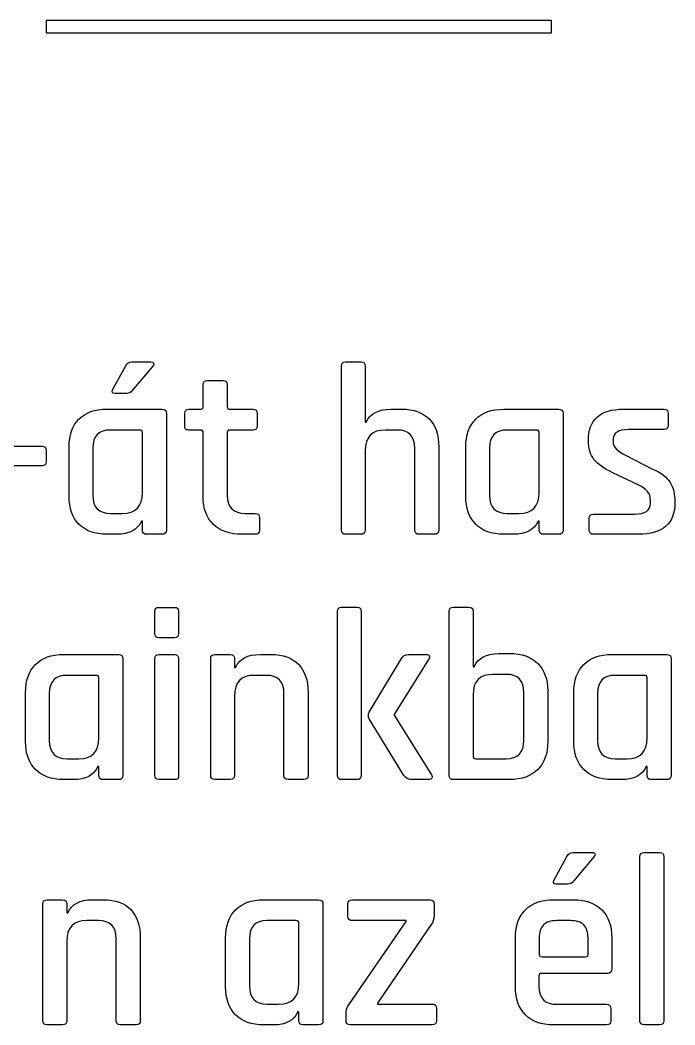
# Model space of a CAD drawing. Extents: x 23 to 195, y 64 to 143.
# Drawn here: x 93.71 to 105.96, y 84.57 to 103.36 of the extents above; entities that cross this region are included whole.
import ezdxf

# ---------------------------------------------------------------- set-up
doc = ezdxf.new("R2010")
doc.units = 0
doc.layers.add('Layer_1', color=7, linetype='CONTINUOUS')

msp = doc.modelspace()

# ---------------------------------------------------------------- linework, layer by layer
at = {"layer": 'Layer_1', "color": 7}
msp.add_lwpolyline([(103.645854, 103.109543), (94.203757, 103.109543), (94.203757, 103.356488), (103.645854, 103.356488), (103.645854, 103.109543), (103.645854, 103.109543)], close=True, dxfattribs=at)
for points in [[(95.800676, 96.967611), (96.158745, 96.967611)], [(99.79987, 96.967576), (100.088795, 96.967576)], [(95.447545, 96.453967), (95.686376, 96.894234)], [(96.195081, 96.889648), (95.809848, 96.431036)], [(99.721907, 93.821504), (99.721907, 96.889612)], [(100.166759, 96.889612), (100.166759, 95.839393), (100.184751, 95.839393)], [(97.217925, 96.618996), (97.507203, 96.618996)], [(95.700134, 96.376003), (95.484587, 96.376003)], [(97.135375, 96.128283), (97.135375, 96.541033)], [(97.584814, 96.541033), (97.584814, 96.128283)], [(95.337831, 96.082492), (96.36512, 96.082492)], [(96.447317, 96.004528), (96.447317, 93.821539)], [(96.791417, 95.76598), (96.791417, 96.004458)], [(96.869381, 96.082421), (97.089514, 96.082421)], [(97.635261, 96.082421), (98.06177, 96.082421)], [(98.14432, 96.004458), (98.14432, 95.76598)], [(100.648301, 96.082457), (100.849737, 96.082457)], [(102.757736, 96.082421), (103.785025, 96.082421)], [(103.867222, 96.004458), (103.867222, 93.821469)], [(104.995652, 96.082457), (105.756947, 96.082457)], [(105.830324, 96.004493), (105.830324, 95.779773)], [(95.947431, 95.692673), (95.401684, 95.692673)], [(95.998231, 94.523214), (95.998231, 95.646811)], [(97.089514, 95.692602), (96.869381, 95.692602)], [(97.135375, 94.44518), (97.135375, 95.646741)], [(97.584814, 95.646741), (97.584814, 94.46811)], [(98.06177, 95.692602), (97.635261, 95.692602)], [(100.758015, 95.692637), (100.54282, 95.692637)], [(103.367336, 95.692602), (102.821941, 95.692602)], [(103.418136, 94.523144), (103.418136, 95.646741)], [(105.756947, 95.701809), (105.087727, 95.701809)], [(104.803035, 95.527537), (104.803035, 95.47709)], [(93.214532, 95.389919), (94.122582, 95.389919)], [(94.200546, 95.307369), (94.200546, 95.10558)], [(94.626984, 94.454423), (94.626984, 95.371645)], [(95.071837, 95.3533), (95.071837, 94.472767)], [(100.166759, 95.302818), (100.166759, 93.821504)], [(101.093154, 93.821504), (101.093154, 95.353265)], [(101.542593, 95.371609), (101.542593, 93.821504)], [(102.046888, 94.454352), (102.046888, 95.371574)], [(102.491741, 95.35323), (102.491741, 94.472696)], [(105.036927, 95.220268), (105.541752, 94.963446)], [(94.122582, 95.02303), (93.214532, 95.02303)], [(105.284577, 94.660762), (104.784691, 94.89924)], [(105.500477, 94.325976), (105.500477, 94.381009)], [(95.401684, 94.133395), (95.621817, 94.133395)], [(97.928772, 94.133324), (98.107983, 94.133324)], [(102.821941, 94.133324), (103.042075, 94.133324)], [(104.43156, 94.119601), (105.202027, 94.119601)], [(95.998231, 93.821539), (95.998231, 93.986639), (95.979887, 93.986639)], [(98.190181, 94.05536), (98.190181, 93.816883)], [(103.418136, 93.821469), (103.418136, 93.986569), (103.399791, 93.986569)], [(104.353949, 93.821504), (104.353949, 94.046223)], [(95.516337, 93.743575), (95.337831, 93.743575)], [(96.36512, 93.743575), (96.075842, 93.743575)], [(98.107983, 93.743505), (97.860333, 93.743505)], [(100.088795, 93.74354), (99.79987, 93.74354)], [(101.460043, 93.74354), (101.170765, 93.74354)], [(102.936594, 93.743505), (102.757736, 93.743505)], [(103.785025, 93.743505), (103.4961, 93.743505)], [(105.275405, 93.74354), (104.43156, 93.74354)], [(96.229936, 91.886236), (96.229936, 92.303572)], [(96.303313, 92.376949), (96.601411, 92.376949)], [(96.674788, 92.303572), (96.674788, 91.886236)], [(99.646624, 89.235322), (99.646624, 92.303431)], [(99.724588, 92.381394), (100.013865, 92.381394)], [(100.091477, 92.303431), (100.091477, 89.235322)], [(101.738067, 89.235358), (101.738067, 92.303466)], [(101.815678, 92.38143), (102.104956, 92.38143)], [(102.182567, 92.303466), (102.182567, 91.267005), (102.200911, 91.267005)], [(96.601411, 91.808272), (96.303313, 91.808272)], [(94.523973, 91.49631), (95.551262, 91.49631)], [(96.303313, 91.496416), (96.596825, 91.496416)], [(97.35385, 91.496346), (97.642775, 91.496346)], [(98.202281, 91.496346), (98.403717, 91.496346)], [(100.976596, 91.496275), (101.307149, 91.496275)], [(102.664461, 91.514655), (102.865897, 91.514655)], [(104.778306, 91.49631), (105.805595, 91.49631)], [(95.633459, 91.418346), (95.633459, 89.235358)], [(96.229936, 89.235463), (96.229936, 91.418452)], [(96.674788, 91.418452), (96.674788, 89.235463)], [(97.275887, 89.235393), (97.275887, 91.418382)], [(97.720739, 91.418382), (97.720739, 91.253282), (97.738731, 91.253282)], [(100.242818, 90.418539), (100.843599, 91.422897)], [(101.352657, 91.404553), (100.706015, 90.377264), (100.706015, 90.358919), (101.403104, 89.249081)], [(105.887792, 91.418346), (105.887792, 89.235358)], [(102.801692, 91.124835), (102.558981, 91.124835)], [(95.133573, 91.106491), (94.588178, 91.106491)], [(95.184373, 89.937033), (95.184373, 91.06063)], [(98.311995, 91.106526), (98.0968, 91.106526)], [(105.387906, 91.106491), (104.842511, 91.106491)], [(105.438706, 89.937033), (105.438706, 91.06063)], [(93.813126, 89.868241), (93.813126, 90.785463)], [(94.257978, 90.767119), (94.257978, 89.886585)], [(98.647134, 89.235393), (98.647134, 90.767154)], [(99.096573, 90.785498), (99.096573, 89.235393)], [(102.182567, 90.739602), (102.182567, 89.59766)], [(103.132245, 89.886585), (103.132245, 90.785463)], [(103.581331, 90.808394), (103.581331, 89.868241)], [(104.067458, 89.868241), (104.067458, 90.785463)], [(104.512311, 90.767119), (104.512311, 89.886585)], [(97.720739, 90.716707), (97.720739, 89.235393)], [(100.88946, 89.235322), (100.242818, 90.294714)], [(94.588178, 89.547213), (94.808312, 89.547213)], [(102.233014, 89.547213), (102.801692, 89.547213)], [(104.842511, 89.547213), (105.062645, 89.547213)], [(95.184373, 89.235358), (95.184373, 89.400458), (95.166028, 89.400458)], [(105.438706, 89.235358), (105.438706, 89.400458), (105.420361, 89.400458)], [(94.702831, 89.157394), (94.523973, 89.157394)], [(95.551262, 89.157394), (95.262337, 89.157394)], [(96.601411, 89.157499), (96.308252, 89.157499)], [(97.642775, 89.157429), (97.35385, 89.157429)], [(99.014023, 89.157429), (98.724745, 89.157429)], [(100.013865, 89.157358), (99.724588, 89.157358)], [(101.343485, 89.157358), (101.045388, 89.157358)], [(102.865897, 89.157394), (101.815678, 89.157394)], [(104.957164, 89.157394), (104.778306, 89.157394)], [(105.805595, 89.157394), (105.51667, 89.157394)], [(104.058251, 87.795389), (104.411382, 87.795389)], [(105.384025, 87.795354), (105.672597, 87.795354)], [(103.700534, 87.281745), (103.939012, 87.722011)], [(104.44807, 87.717425), (104.062837, 87.258814)], [(105.305708, 84.649282), (105.305708, 87.71739)], [(105.750561, 87.71739), (105.750561, 84.649282)], [(103.95277, 87.203781), (103.737223, 87.203781)], [(94.138775, 84.649282), (94.138775, 86.832271)], [(94.216739, 86.910234), (94.505664, 86.910234)], [(94.583628, 86.832271), (94.583628, 86.667171), (94.601619, 86.667171)], [(95.065169, 86.910234), (95.266605, 86.910234)], [(98.266028, 86.910199), (99.293317, 86.910199)], [(99.375514, 86.832235), (99.375514, 84.649246)], [(99.843685, 86.603036), (99.843685, 86.832341)], [(99.926235, 86.910305), (101.375447, 86.910305)], [(101.45341, 86.832341), (101.45341, 86.62138)], [(103.686776, 86.91027), (104.062837, 86.91027)], [(95.174883, 86.520415), (94.959689, 86.520415)], [(98.875628, 86.52038), (98.330233, 86.52038)], [(98.926428, 85.350921), (98.926428, 86.474519)], [(99.871202, 84.965794), (100.930594, 86.502141), (100.930594, 86.520486), (99.926235, 86.520486)], [(101.398377, 86.447108), (100.394019, 84.979552), (100.394019, 84.961208), (101.416369, 84.961208)], [(104.003218, 86.52045), (103.750982, 86.52045)], [(94.583628, 86.130596), (94.583628, 84.649282)], [(95.510022, 84.649282), (95.510022, 86.181043)], [(95.959461, 86.199387), (95.959461, 84.649282)], [(97.555181, 85.28213), (97.555181, 86.199352)], [(98.000033, 86.181008), (98.000033, 85.300474)], [(102.976282, 85.2822), (102.976282, 86.199423)], [(103.420782, 86.185664), (103.420782, 85.892153)], [(104.333418, 85.892153), (104.333418, 86.185664)], [(104.77827, 86.199423), (104.77827, 85.616986)], [(103.466643, 85.846292), (104.287557, 85.846292)], [(103.416195, 85.488575), (103.416195, 85.291373)], [(104.696073, 85.534436), (103.466643, 85.534436)], [(98.330233, 84.961102), (98.550367, 84.961102)], [(103.750982, 84.956586), (104.677376, 84.956586)], [(98.926428, 84.649246), (98.926428, 84.814346), (98.908083, 84.814346)], [(99.806997, 84.649352), (99.806997, 84.768591)], [(101.499272, 84.878658), (101.499272, 84.649352)], [(104.759926, 84.874036), (104.759926, 84.644731)], [(94.505664, 84.571318), (94.216739, 84.571318)], [(95.876911, 84.571318), (95.587633, 84.571318)], [(98.444886, 84.571283), (98.266028, 84.571283)], [(99.293317, 84.571283), (99.004392, 84.571283)], [(101.416369, 84.571388), (99.889547, 84.571388)], [(104.677376, 84.571353), (103.686776, 84.571353)], [(105.672597, 84.571318), (105.384025, 84.571318)]]:
    msp.add_lwpolyline(points, dxfattribs=at)
for points in [[(95.686376, 96.894234), (95.707542, 96.942917), (95.745995, 96.967611), (95.800676, 96.967611)], [(96.158745, 96.967611), (96.183087, 96.967611), (96.198962, 96.960556), (96.206723, 96.946798)], [(96.206723, 96.946798), (96.214484, 96.933039), (96.210603, 96.913989), (96.195081, 96.889648)], [(99.721907, 96.889612), (99.721907, 96.941471), (99.747659, 96.967576), (99.79987, 96.967576)], [(100.088795, 96.967576), (100.140301, 96.967576), (100.166759, 96.941471), (100.166759, 96.889612)], [(97.135375, 96.541033), (97.135375, 96.592891), (97.162892, 96.618996), (97.217925, 96.618996)], [(97.507203, 96.618996), (97.559061, 96.618996), (97.584814, 96.592891), (97.584814, 96.541033)], [(95.484587, 96.376003), (95.435551, 96.376003), (95.423203, 96.401756), (95.447545, 96.453967)], [(95.809848, 96.431036), (95.782331, 96.394348), (95.745995, 96.376003), (95.700134, 96.376003)], [(94.812545, 95.896578), (94.93637, 96.020403), (95.111348, 96.082492), (95.337831, 96.082492)], [(96.36512, 96.082492), (96.420153, 96.082492), (96.447317, 96.056386), (96.447317, 96.004528)], [(96.791417, 96.004458), (96.791417, 96.056316), (96.817522, 96.082421), (96.869381, 96.082421)], [(97.089514, 96.082421), (97.120206, 96.082421), (97.135375, 96.097591), (97.135375, 96.128283)], [(97.584814, 96.128283), (97.584814, 96.097591), (97.601747, 96.082421), (97.635261, 96.082421)], [(98.06177, 96.082421), (98.116803, 96.082421), (98.14432, 96.056316), (98.14432, 96.004458)], [(100.184751, 95.839393), (100.258129, 96.001318), (100.412645, 96.082457), (100.648301, 96.082457)], [(100.849737, 96.082457), (101.073045, 96.082457), (101.244143, 96.021426), (101.363382, 95.899012)], [(102.232802, 95.89686), (102.356275, 96.020685), (102.531252, 96.082421), (102.757736, 96.082421)], [(103.785025, 96.082421), (103.840058, 96.082421), (103.867222, 96.056316), (103.867222, 96.004458)], [(104.340191, 95.490848), (104.340191, 95.885254), (104.55856, 96.082457), (104.995652, 96.082457)], [(105.756947, 96.082457), (105.805983, 96.082457), (105.830324, 96.056351), (105.830324, 96.004493)], [(94.626984, 95.371645), (94.626984, 95.597775), (94.68872, 95.772753), (94.812545, 95.896578)], [(101.363382, 95.899012), (101.48262, 95.776598), (101.542593, 95.600915), (101.542593, 95.371609)], [(102.046888, 95.371574), (102.046888, 95.597705), (102.108625, 95.772683), (102.232802, 95.89686)], [(95.401684, 95.692673), (95.181551, 95.692673), (95.071837, 95.579431), (95.071837, 95.3533)], [(95.998231, 95.646811), (95.998231, 95.67715), (95.981298, 95.692673), (95.947431, 95.692673)], [(96.807645, 95.708477), (96.796708, 95.719413), (96.791417, 95.738463), (96.791417, 95.76598)], [(96.869381, 95.692602), (96.839042, 95.692602), (96.818228, 95.697894), (96.807645, 95.708477)], [(97.135375, 95.646741), (97.135375, 95.677433), (97.120206, 95.692602), (97.089514, 95.692602)], [(97.635261, 95.692602), (97.601747, 95.692602), (97.584814, 95.677433), (97.584814, 95.646741)], [(98.14432, 95.76598), (98.14432, 95.716944), (98.116803, 95.692602), (98.06177, 95.692602)], [(100.54282, 95.692637), (100.291995, 95.692637), (100.166759, 95.562815), (100.166759, 95.302818)], [(101.093154, 95.353265), (101.093154, 95.579396), (100.981323, 95.692637), (100.758015, 95.692637)], [(102.821941, 95.692602), (102.601808, 95.692602), (102.491741, 95.57936), (102.491741, 95.35323)], [(103.418136, 95.646741), (103.418136, 95.67708), (103.401202, 95.692602), (103.367336, 95.692602)], [(104.876413, 95.653832), (104.827377, 95.621729), (104.803035, 95.579396), (104.803035, 95.527537)], [(105.087727, 95.701809), (104.995652, 95.701809), (104.925449, 95.685582), (104.876413, 95.653832)], [(105.830324, 95.779773), (105.830324, 95.727915), (105.805983, 95.701809), (105.756947, 95.701809)], [(104.445319, 95.142304), (104.375116, 95.230851), (104.340191, 95.346915), (104.340191, 95.490848)], [(104.803035, 95.47709), (104.803035, 95.379371), (104.881352, 95.293646), (105.036927, 95.220268)], [(94.122582, 95.389919), (94.174088, 95.389919), (94.200546, 95.362402), (94.200546, 95.307369)], [(94.200546, 95.10558), (94.200546, 95.050546), (94.174088, 95.02303), (94.122582, 95.02303)], [(104.784691, 94.89924), (104.628763, 94.972618), (104.515874, 95.053404), (104.445319, 95.142304)], [(105.541752, 94.963446), (105.700502, 94.89289), (105.809863, 94.809634), (105.869483, 94.713679)], [(105.869483, 94.713679), (105.929102, 94.617371), (105.958735, 94.492487), (105.958735, 94.339734)], [(95.621817, 94.133395), (95.872642, 94.133395), (95.998231, 94.263217), (95.998231, 94.523214)], [(103.042075, 94.133324), (103.2929, 94.133324), (103.418136, 94.263146), (103.418136, 94.523144)], [(105.500477, 94.381009), (105.500477, 94.503071), (105.42851, 94.596557), (105.284577, 94.660762)], [(94.812545, 93.931606), (94.68872, 94.056842), (94.626984, 94.231114), (94.626984, 94.454423)], [(95.071837, 94.472767), (95.071837, 94.246284), (95.181551, 94.133395), (95.401684, 94.133395)], [(97.328345, 93.926949), (97.199581, 94.049363), (97.135375, 94.222224), (97.135375, 94.44518)], [(97.584814, 94.46811), (97.584814, 94.244802), (97.699467, 94.133324), (97.928772, 94.133324)], [(102.232802, 93.931535), (102.108625, 94.056771), (102.046888, 94.231044), (102.046888, 94.454352)], [(102.491741, 94.472696), (102.491741, 94.246213), (102.601808, 94.133324), (102.821941, 94.133324)], [(105.202027, 94.119601), (105.400641, 94.119601), (105.500477, 94.188393), (105.500477, 94.325976)], [(105.958735, 94.339734), (105.958735, 93.942154), (105.731194, 93.74354), (105.275405, 93.74354)], [(98.107983, 94.133324), (98.162664, 94.133324), (98.190181, 94.107219), (98.190181, 94.05536)], [(104.353949, 94.046223), (104.353949, 94.095259), (104.379702, 94.119601), (104.43156, 94.119601)], [(95.337831, 93.743575), (95.111348, 93.743575), (94.93637, 93.80637), (94.812545, 93.931606)], [(95.979887, 93.986639), (95.906509, 93.824361), (95.75164, 93.743575), (95.516337, 93.743575)], [(97.860333, 93.743505), (97.63385, 93.743505), (97.456403, 93.804535), (97.328345, 93.926949)], [(102.757736, 93.743505), (102.531252, 93.743505), (102.356275, 93.806299), (102.232802, 93.931535)], [(103.399791, 93.986569), (103.326413, 93.824644), (103.171897, 93.743505), (102.936594, 93.743505)], [(96.075842, 93.743575), (96.023984, 93.743575), (95.998231, 93.769681), (95.998231, 93.821539)], [(96.447317, 93.821539), (96.447317, 93.769681), (96.420153, 93.743575), (96.36512, 93.743575)], [(98.190181, 93.816883), (98.190181, 93.767846), (98.162664, 93.743505), (98.107983, 93.743505)], [(99.79987, 93.74354), (99.747659, 93.74354), (99.721907, 93.769646), (99.721907, 93.821504)], [(100.166759, 93.821504), (100.166759, 93.769646), (100.140301, 93.74354), (100.088795, 93.74354)], [(101.170765, 93.74354), (101.118907, 93.74354), (101.093154, 93.769646), (101.093154, 93.821504)], [(101.542593, 93.821504), (101.542593, 93.769646), (101.515076, 93.74354), (101.460043, 93.74354)], [(103.4961, 93.743505), (103.443888, 93.743505), (103.418136, 93.76961), (103.418136, 93.821469)], [(103.867222, 93.821469), (103.867222, 93.76961), (103.840058, 93.743505), (103.785025, 93.743505)], [(104.43156, 93.74354), (104.379702, 93.74354), (104.353949, 93.769646), (104.353949, 93.821504)], [(96.229936, 92.303572), (96.229936, 92.352255), (96.254277, 92.376949), (96.303313, 92.376949)], [(96.601411, 92.376949), (96.650094, 92.376949), (96.674788, 92.352255), (96.674788, 92.303572)], [(99.646624, 92.303431), (99.646624, 92.355642), (99.672729, 92.381394), (99.724588, 92.381394)], [(100.013865, 92.381394), (100.065371, 92.381394), (100.091477, 92.355642), (100.091477, 92.303431)], [(101.738067, 92.303466), (101.738067, 92.355324), (101.76382, 92.38143), (101.815678, 92.38143)], [(102.104956, 92.38143), (102.156461, 92.38143), (102.182567, 92.355324), (102.182567, 92.303466)], [(96.303313, 91.808272), (96.254277, 91.808272), (96.229936, 91.834024), (96.229936, 91.886236)], [(96.674788, 91.886236), (96.674788, 91.834024), (96.650094, 91.808272), (96.601411, 91.808272)], [(93.99904, 91.310749), (94.122512, 91.434574), (94.29749, 91.49631), (94.523973, 91.49631)], [(95.551262, 91.49631), (95.606295, 91.49631), (95.633459, 91.470205), (95.633459, 91.418346)], [(96.229936, 91.418452), (96.229936, 91.470311), (96.254277, 91.496416), (96.303313, 91.496416)], [(96.596825, 91.496416), (96.648683, 91.496416), (96.674788, 91.470311), (96.674788, 91.418452)], [(97.275887, 91.418382), (97.275887, 91.47024), (97.301639, 91.496346), (97.35385, 91.496346)], [(97.642775, 91.496346), (97.694281, 91.496346), (97.720739, 91.47024), (97.720739, 91.418382)], [(97.738731, 91.253282), (97.812109, 91.415207), (97.966625, 91.496346), (98.202281, 91.496346)], [(98.403717, 91.496346), (98.627025, 91.496346), (98.798123, 91.435315), (98.917362, 91.312901)], [(100.843599, 91.422897), (100.871115, 91.471933), (100.915565, 91.496275), (100.976596, 91.496275)], [(101.307149, 91.496275), (101.334313, 91.496275), (101.353363, 91.487808), (101.364299, 91.471228)], [(102.200911, 91.267005), (102.277464, 91.432105), (102.431628, 91.514655), (102.664461, 91.514655)], [(102.865897, 91.514655), (103.092381, 91.514655), (103.268064, 91.452566), (103.3933, 91.328741)], [(104.253372, 91.310749), (104.376845, 91.434574), (104.551822, 91.49631), (104.778306, 91.49631)], [(105.805595, 91.49631), (105.860628, 91.49631), (105.887792, 91.470205), (105.887792, 91.418346)], [(93.813126, 90.785463), (93.813126, 91.011594), (93.874862, 91.186571), (93.99904, 91.310749)], [(98.917362, 91.312901), (99.0366, 91.190487), (99.096573, 91.014804), (99.096573, 90.785498)], [(101.364299, 91.471228), (101.374882, 91.454294), (101.371002, 91.432069), (101.352657, 91.404553)], [(103.3933, 91.328741), (103.518889, 91.205269), (103.581331, 91.031702), (103.581331, 90.808394)], [(104.067458, 90.785463), (104.067458, 91.011594), (104.129195, 91.186571), (104.253372, 91.310749)], [(102.558981, 91.124835), (102.308156, 91.124835), (102.182567, 90.996424), (102.182567, 90.739602)], [(103.132245, 90.785463), (103.132245, 91.011594), (103.021825, 91.124835), (102.801692, 91.124835)], [(94.588178, 91.106491), (94.368045, 91.106491), (94.257978, 90.993249), (94.257978, 90.767119)], [(95.184373, 91.06063), (95.184373, 91.090969), (95.16744, 91.106491), (95.133573, 91.106491)], [(98.0968, 91.106526), (97.845975, 91.106526), (97.720739, 90.976704), (97.720739, 90.716707)], [(98.647134, 90.767154), (98.647134, 90.993284), (98.535303, 91.106526), (98.311995, 91.106526)], [(104.842511, 91.106491), (104.622378, 91.106491), (104.512311, 90.993249), (104.512311, 90.767119)], [(105.438706, 91.06063), (105.438706, 91.090969), (105.421772, 91.106491), (105.387906, 91.106491)], [(100.242818, 90.294714), (100.221299, 90.334578), (100.221299, 90.375853), (100.242818, 90.418539)], [(93.99904, 89.345424), (93.874862, 89.47066), (93.813126, 89.644933), (93.813126, 89.868241)], [(94.257978, 89.886585), (94.257978, 89.660102), (94.368045, 89.547213), (94.588178, 89.547213)], [(94.808312, 89.547213), (95.059137, 89.547213), (95.184373, 89.677035), (95.184373, 89.937033)], [(102.801692, 89.547213), (103.021825, 89.547213), (103.132245, 89.660102), (103.132245, 89.886585)], [(103.581331, 89.868241), (103.581331, 89.644933), (103.518889, 89.47066), (103.3933, 89.345424)], [(104.253372, 89.345424), (104.129195, 89.47066), (104.067458, 89.644933), (104.067458, 89.868241)], [(104.512311, 89.886585), (104.512311, 89.660102), (104.622378, 89.547213), (104.842511, 89.547213)], [(105.062645, 89.547213), (105.31347, 89.547213), (105.438706, 89.677035), (105.438706, 89.937033)], [(102.182567, 89.59766), (102.182567, 89.563794), (102.1995, 89.547213), (102.233014, 89.547213)], [(94.523973, 89.157394), (94.29749, 89.157394), (94.122512, 89.220188), (93.99904, 89.345424)], [(95.166028, 89.400458), (95.092651, 89.238533), (94.938134, 89.157394), (94.702831, 89.157394)], [(95.262337, 89.157394), (95.210126, 89.157394), (95.184373, 89.183499), (95.184373, 89.235358)], [(95.633459, 89.235358), (95.633459, 89.183499), (95.606295, 89.157394), (95.551262, 89.157394)], [(96.308252, 89.157499), (96.256041, 89.157499), (96.229936, 89.183605), (96.229936, 89.235463)], [(96.674788, 89.235463), (96.674788, 89.204772), (96.669497, 89.183958), (96.658913, 89.173374)], [(97.35385, 89.157429), (97.301639, 89.157429), (97.275887, 89.183534), (97.275887, 89.235393)], [(97.720739, 89.235393), (97.720739, 89.183534), (97.694281, 89.157429), (97.642775, 89.157429)], [(98.724745, 89.157429), (98.672887, 89.157429), (98.647134, 89.183534), (98.647134, 89.235393)], [(99.096573, 89.235393), (99.096573, 89.183534), (99.069056, 89.157429), (99.014023, 89.157429)], [(99.724588, 89.157358), (99.672729, 89.157358), (99.646624, 89.183464), (99.646624, 89.235322)], [(100.091477, 89.235322), (100.091477, 89.183464), (100.065371, 89.157358), (100.013865, 89.157358)], [(101.045388, 89.157358), (100.975185, 89.157358), (100.923327, 89.183464), (100.88946, 89.235322)], [(101.403104, 89.249081), (101.418274, 89.224739), (101.420743, 89.203219), (101.41016, 89.184875)], [(101.815678, 89.157394), (101.76382, 89.157394), (101.738067, 89.183499), (101.738067, 89.235358)], [(103.3933, 89.345424), (103.268064, 89.220188), (103.092381, 89.157394), (102.865897, 89.157394)], [(104.778306, 89.157394), (104.551822, 89.157394), (104.376845, 89.220188), (104.253372, 89.345424)], [(105.420361, 89.400458), (105.346983, 89.238533), (105.192467, 89.157394), (104.957164, 89.157394)], [(105.51667, 89.157394), (105.464458, 89.157394), (105.438706, 89.183499), (105.438706, 89.235358)], [(105.887792, 89.235358), (105.887792, 89.183499), (105.860628, 89.157394), (105.805595, 89.157394)], [(96.658913, 89.173374), (96.64833, 89.162791), (96.628927, 89.157499), (96.601411, 89.157499)], [(101.41016, 89.184875), (101.399224, 89.166531), (101.377352, 89.157358), (101.343485, 89.157358)], [(103.939012, 87.722011), (103.963354, 87.770695), (104.003218, 87.795389), (104.058251, 87.795389)], [(104.411382, 87.795389), (104.438898, 87.795389), (104.456537, 87.788334), (104.463945, 87.774575)], [(104.463945, 87.774575), (104.471707, 87.760817), (104.466415, 87.741767), (104.44807, 87.717425)], [(105.305708, 87.71739), (105.305708, 87.769248), (105.331814, 87.795354), (105.384025, 87.795354)], [(105.672597, 87.795354), (105.724456, 87.795354), (105.750561, 87.769248), (105.750561, 87.71739)], [(103.737223, 87.203781), (103.685012, 87.203781), (103.673018, 87.229534), (103.700534, 87.281745)], [(104.062837, 87.258814), (104.035673, 87.222125), (103.998632, 87.203781), (103.95277, 87.203781)], [(94.138775, 86.832271), (94.138775, 86.884129), (94.164528, 86.910234), (94.216739, 86.910234)], [(94.505664, 86.910234), (94.557169, 86.910234), (94.583628, 86.884129), (94.583628, 86.832271)], [(94.601619, 86.667171), (94.674997, 86.829096), (94.829514, 86.910234), (95.065169, 86.910234)], [(95.266605, 86.910234), (95.489914, 86.910234), (95.661011, 86.849204), (95.78025, 86.72679)], [(97.741095, 86.724638), (97.864567, 86.848463), (98.039545, 86.910199), (98.266028, 86.910199)], [(99.293317, 86.910199), (99.34835, 86.910199), (99.375514, 86.884094), (99.375514, 86.832235)], [(99.843685, 86.832341), (99.843685, 86.884199), (99.871202, 86.910305), (99.926235, 86.910305)], [(101.375447, 86.910305), (101.427305, 86.910305), (101.45341, 86.884199), (101.45341, 86.832341)], [(103.161843, 86.724356), (103.285668, 86.848181), (103.460645, 86.91027), (103.686776, 86.91027)], [(104.062837, 86.91027), (104.288968, 86.91027), (104.464651, 86.848181), (104.59024, 86.724356)], [(95.78025, 86.72679), (95.899489, 86.604376), (95.959461, 86.428693), (95.959461, 86.199387)], [(97.555181, 86.199352), (97.555181, 86.425483), (97.616917, 86.60046), (97.741095, 86.724638)], [(99.926235, 86.520486), (99.871202, 86.520486), (99.843685, 86.548002), (99.843685, 86.603036)], [(101.45341, 86.62138), (101.45341, 86.548002), (101.435066, 86.489794), (101.398377, 86.447108)], [(102.976282, 86.199423), (102.976282, 86.425553), (103.037665, 86.600531), (103.161843, 86.724356)], [(104.59024, 86.724356), (104.715476, 86.600531), (104.77827, 86.425553), (104.77827, 86.199423)], [(94.959689, 86.520415), (94.708864, 86.520415), (94.583628, 86.390593), (94.583628, 86.130596)], [(95.510022, 86.181043), (95.510022, 86.407173), (95.398192, 86.520415), (95.174883, 86.520415)], [(98.330233, 86.52038), (98.1101, 86.52038), (98.000033, 86.407138), (98.000033, 86.181008)], [(98.926428, 86.474519), (98.926428, 86.504858), (98.909495, 86.52038), (98.875628, 86.52038)], [(103.498745, 86.440017), (103.446887, 86.386748), (103.420782, 86.301728), (103.420782, 86.185664)], [(103.750982, 86.52045), (103.634918, 86.52045), (103.550957, 86.493639), (103.498745, 86.440017)], [(104.255807, 86.440017), (104.203595, 86.493639), (104.119634, 86.52045), (104.003218, 86.52045)], [(104.333418, 86.185664), (104.333418, 86.301728), (104.307312, 86.386748), (104.255807, 86.440017)], [(103.420782, 85.892153), (103.420782, 85.861461), (103.435951, 85.846292), (103.466643, 85.846292)], [(104.287557, 85.846292), (104.317895, 85.846292), (104.333418, 85.861461), (104.333418, 85.892153)], [(103.466643, 85.534436), (103.433129, 85.534436), (103.416195, 85.518914), (103.416195, 85.488575)], [(104.77827, 85.616986), (104.77827, 85.561953), (104.750754, 85.534436), (104.696073, 85.534436)], [(98.000033, 85.300474), (98.000033, 85.073991), (98.1101, 84.961102), (98.330233, 84.961102)], [(98.550367, 84.961102), (98.801192, 84.961102), (98.926428, 85.090924), (98.926428, 85.350921)], [(103.416195, 85.291373), (103.416195, 85.068064), (103.527673, 84.956586), (103.750982, 84.956586)], [(97.741095, 84.759313), (97.616917, 84.884549), (97.555181, 85.058821), (97.555181, 85.28213)], [(103.161843, 84.759384), (103.037665, 84.88462), (102.976282, 85.058892), (102.976282, 85.2822)], [(99.806997, 84.768591), (99.806997, 84.844791), (99.828516, 84.910761), (99.871202, 84.965794)], [(101.416369, 84.961208), (101.471755, 84.961208), (101.499272, 84.933691), (101.499272, 84.878658)], [(104.677376, 84.956586), (104.732409, 84.956586), (104.759926, 84.92907), (104.759926, 84.874036)], [(98.266028, 84.571283), (98.039545, 84.571283), (97.864567, 84.634077), (97.741095, 84.759313)], [(98.908083, 84.814346), (98.834706, 84.652421), (98.680189, 84.571283), (98.444886, 84.571283)], [(103.686776, 84.571353), (103.460645, 84.571353), (103.285668, 84.634148), (103.161843, 84.759384)], [(94.216739, 84.571318), (94.164528, 84.571318), (94.138775, 84.597423), (94.138775, 84.649282)], [(94.583628, 84.649282), (94.583628, 84.597423), (94.557169, 84.571318), (94.505664, 84.571318)], [(95.587633, 84.571318), (95.535775, 84.571318), (95.510022, 84.597423), (95.510022, 84.649282)], [(95.959461, 84.649282), (95.959461, 84.597423), (95.931944, 84.571318), (95.876911, 84.571318)], [(99.004392, 84.571283), (98.952181, 84.571283), (98.926428, 84.597388), (98.926428, 84.649246)], [(99.375514, 84.649246), (99.375514, 84.597388), (99.34835, 84.571283), (99.293317, 84.571283)], [(99.889547, 84.571388), (99.834513, 84.571388), (99.806997, 84.597494), (99.806997, 84.649352)], [(101.499272, 84.649352), (101.499272, 84.597494), (101.471755, 84.571388), (101.416369, 84.571388)], [(104.759926, 84.644731), (104.759926, 84.595695), (104.732409, 84.571353), (104.677376, 84.571353)], [(105.384025, 84.571318), (105.331814, 84.571318), (105.305708, 84.597423), (105.305708, 84.649282)], [(105.750561, 84.649282), (105.750561, 84.597423), (105.724456, 84.571318), (105.672597, 84.571318)]]:
    msp.add_open_spline(points, degree=3, dxfattribs=at)

doc.saveas('drawing.dxf')
